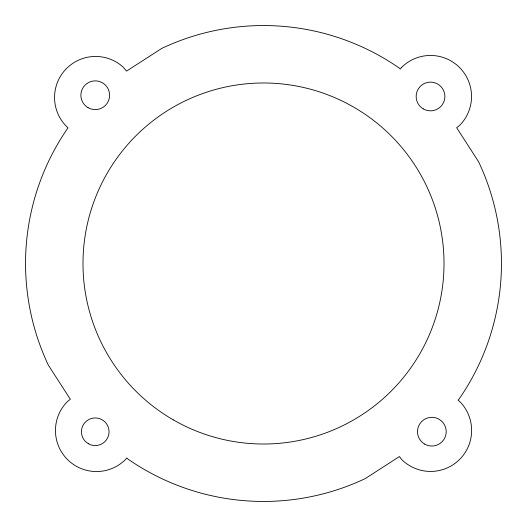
<?xml version="1.0" encoding="UTF-8"?>
<svg xmlns="http://www.w3.org/2000/svg" width="527" height="527" viewBox="0 0 527 527"><rect width="100%" height="100%" fill="white"/><g stroke="black" fill="none" stroke-linecap="round" stroke-linejoin="round"><path stroke-width="0.79" d="M401.508 67.476L400.283 69.063L398.979 67.878A237.954 237.954 0 0 0 161.829 48.365L126.546 71.099L123.14 67.087A41.027 41.027 0 0 0 65.19 69.92A41.027 41.027 0 0 0 68.023 127.87L67.878 128.021A237.954 237.954 0 0 0 48.365 365.171L70.354 399.301L67.476 401.508A41.027 41.027 0 0 0 67.476 459.524A41.027 41.027 0 0 0 125.492 459.524L126.717 457.937L128.021 459.122A237.954 237.954 0 0 0 365.171 478.635L399.413 456.573L401.6 459.425A41.027 41.027 0 0 0 459.616 459.425A41.027 41.027 0 0 0 459.616 401.409L458.022 400.184L459.122 398.979A237.954 237.954 0 0 0 478.635 161.829L456.645 127.699L459.524 125.492A41.027 41.027 0 0 0 459.524 67.476A41.027 41.027 0 0 0 401.508 67.476M173.245 419.828A180.517 180.517 0 0 0 444.017 263.5A180.517 180.517 0 0 0 173.245 107.172A180.517 180.517 0 0 0 173.245 419.828M423.339 108.918A14.361 14.361 0 0 0 444.874 96.481A14.361 14.361 0 0 0 423.339 84.05A14.361 14.361 0 0 0 423.339 108.918M88.338 443.714A13.807 13.807 0 0 0 109.049 431.758A13.807 13.807 0 0 0 88.338 419.802A13.807 13.807 0 0 0 88.338 443.714M424.676 444.096A14.361 14.361 0 0 0 446.211 431.659A14.361 14.361 0 0 0 424.676 419.228A14.361 14.361 0 0 0 424.676 444.096M88.062 107.679A14.361 14.361 0 0 0 109.603 95.242A14.361 14.361 0 0 0 88.062 82.805A14.361 14.361 0 0 0 88.062 107.679"/></g></svg>
